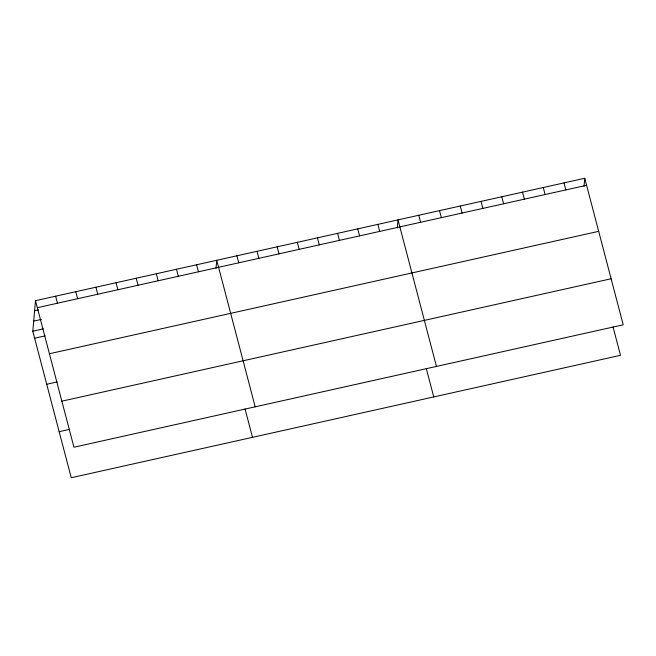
<?xml version="1.0" encoding="UTF-8"?>
<svg xmlns="http://www.w3.org/2000/svg" width="656" height="656" viewBox="0 0 656 656"><rect width="100%" height="100%" fill="white"/><g stroke="black" fill="none" stroke-linecap="round" stroke-linejoin="round"><path stroke-width="0.98" d="M613.048 326.909L620.502 355.314L71.242 477.732L32.8 331.198L35.498 300.686L584.758 178.268L623.2 324.802L73.939 447.22L35.498 300.686M216.037 268.345L216.751 260.284L255.192 406.827M397.298 227.944L398.012 219.891L436.453 366.425M584.045 186.32L584.758 178.268M37.335 307.705L586.595 185.287M34.604 310.755L38.442 309.903M33.694 321.128L41.361 319.415M32.8 331.198L43.345 328.845M34.645 338.217L45.19 335.864M49.413 353.748L598.674 231.33M46.724 384.26L57.269 381.907M61.861 401.177L611.121 278.759M59.163 431.689L69.716 429.344M564.004 182.893L565.849 189.912M543.258 187.518L545.103 194.537M522.504 192.142L524.349 199.162M501.758 196.767L503.603 203.786M481.004 201.392L482.849 208.411M460.258 206.017L462.103 213.036M439.512 210.642L441.349 217.661M418.758 215.266L420.603 222.286M426.302 368.533L433.755 396.937M377.872 224.377L379.709 231.396M357.733 228.87L359.57 235.889M337.586 233.356L339.431 240.375M317.447 237.841L319.292 244.86M297.307 242.335L299.152 249.354M277.168 246.82L279.013 253.839M257.029 251.314L258.874 258.333M236.89 255.799L238.735 262.818M245.049 408.926L252.503 437.339M196.611 264.778L198.456 271.797M176.472 269.263L178.317 276.283M156.333 273.757L158.178 280.776M136.194 278.242L138.039 285.262M116.055 282.728L117.9 289.747M95.915 287.221L97.76 294.241M75.776 291.707L77.613 298.726M55.637 296.2L57.474 303.22"/></g></svg>
